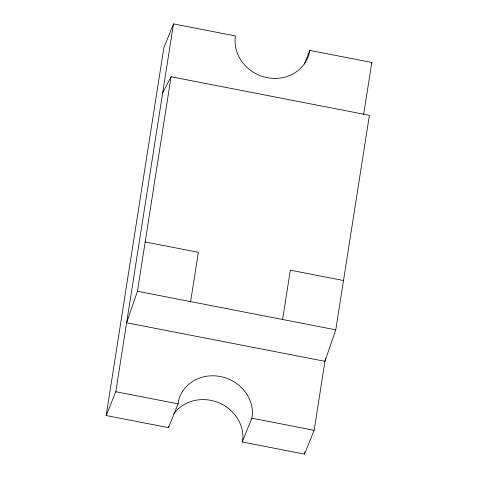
<?xml version="1.0" encoding="UTF-8"?>
<svg xmlns="http://www.w3.org/2000/svg" width="478" height="478" viewBox="0 0 478 478"><rect width="100%" height="100%" fill="white"/><g stroke="black" fill="none" stroke-linecap="round" stroke-linejoin="round"><path stroke-width="0.72" d="M325.41 358.38L314.136 430.296L304.516 454.1L242.226 441.989L251.846 418.184L252.527 414.336A38.019 34.757 22 0 0 221.063 376.67A38.019 34.757 22 0 0 178.999 398.736L178.091 403.844L168.477 427.649L106.188 415.537L163.864 47.704L173.484 23.9L235.463 35.952A38.019 34.757 22 0 0 267.238 77.663A38.019 34.757 22 0 0 309.834 50.411L371.812 62.463L363.644 114.553M106.188 415.537L115.801 391.739L173.484 23.9M137.443 291.269L171.076 76.761L369.41 115.323L335.771 329.832L324.95 361.326L126.616 322.77L137.443 291.269L335.771 329.832M190.62 301.606L198.352 252.294L145.175 241.958M282.594 319.489L290.325 270.178L343.509 280.514M304.516 454.1L304.862 451.889M168.477 427.649L168.734 426.191M242.226 441.989L242.914 438.135A38.019 34.757 22 0 0 216.594 401.92A38.019 34.757 22 0 0 173.831 413.84M304.343 64.01L309.834 50.411M371.263 63.819L371.812 62.463M162.669 92.869L171.076 76.761M115.801 391.739L178.091 403.844M251.846 418.184L314.136 430.296"/></g></svg>
